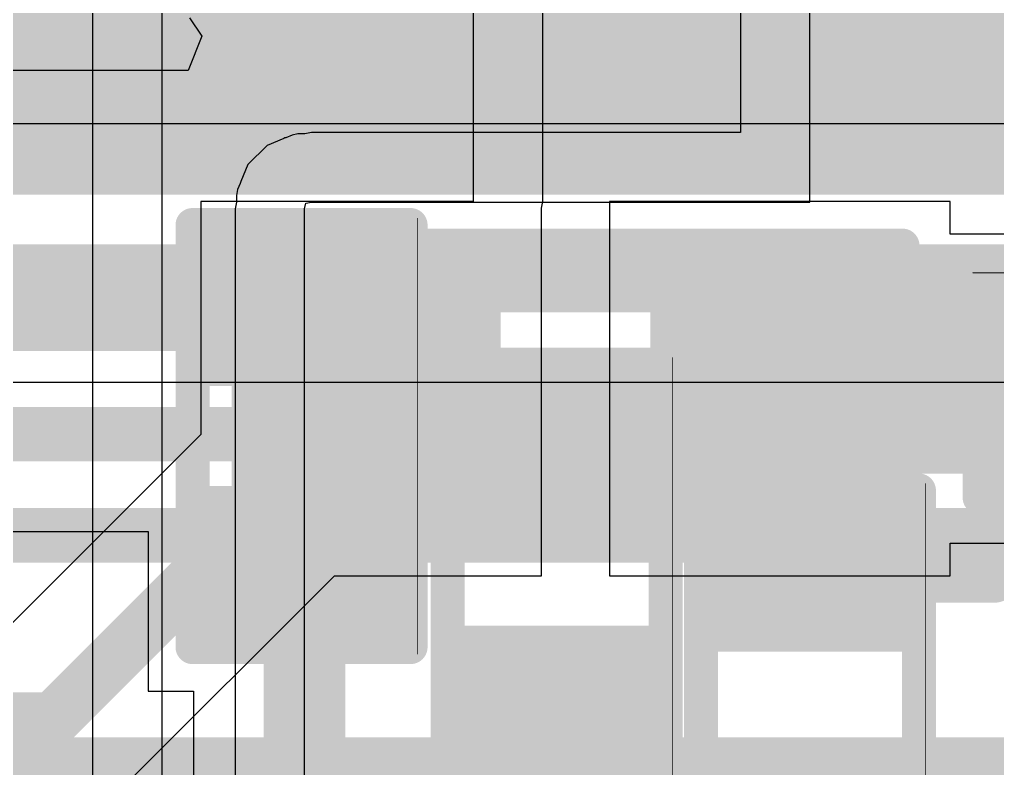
# Model space of a CAD drawing. Header units: inches. Extents: x 0 to 5271, y 0 to 5417.
# Drawn here: x 104.044 to 107.69, y 82.778 to 85.573 of the extents above; entities that cross this region are included whole.
import ezdxf

# ---------------------------------------------------------------- set-up
doc = ezdxf.new("R2010")
doc.units = ezdxf.units.IN
for name, color, linetype in [('Bottom Layer', 5, 'Continuous'), ('Bottom Overlay', 54, 'Continuous'), ('Bottom Paste', 16, 'Continuous'), ('Bottom Solder', 6, 'Continuous'), ('L2_GND1', 16, 'Continuous'), ('L3_SIG1', 76, 'Continuous'), ('L4_PWR', 90, 'Continuous'), ('L5_GND2', 156, 'Continuous'), ('L6_SIG2', 130, 'Continuous'), ('Top Layer', 1, 'Continuous'), ('Top Overlay', 2, 'Continuous'), ('Top Paste', 8, 'Continuous'), ('Top Solder', 216, 'Continuous')]:
    doc.layers.add(name, color=color, linetype=linetype)

# ---------------------------------------------------------------- blocks, each defined once
blk = doc.blocks.new('R___0603_8')
at = {"layer": 'Top Layer'}
for points in [[(-0.3809999999999999, 0.4445), (-0.3810000000000001, -0.4445), (-1.143, -0.4445), (-1.143, 0.4445)], [(1.143, 0.4445), (1.143, -0.4445), (0.3809999999999999, -0.4445), (0.3810000000000001, 0.4445)]]:
    blk.add_hatch(color=1, dxfattribs=at).paths.add_polyline_path(points)
at = {"layer": 'Top Paste'}
for points in [[(-0.3809999999999999, 0.4445), (-0.3810000000000001, -0.4445), (-1.143, -0.4445), (-1.143, 0.4445)], [(1.143, 0.4445), (1.143, -0.4445), (0.3809999999999999, -0.4445), (0.3810000000000001, 0.4445)]]:
    blk.add_hatch(color=8, dxfattribs=at).paths.add_polyline_path(points)
at = {"layer": 'Top Solder'}
for points in [[(-0.2793999999999999, 0.5460999999999999), (-0.2794, -0.5461), (-1.2446, -0.5460999999999999), (-1.2446, 0.5461)], [(1.2446, 0.5460999999999999), (1.2446, -0.5461), (0.2793999999999999, -0.5460999999999999), (0.2794, 0.5461)]]:
    blk.add_hatch(color=216, dxfattribs=at).paths.add_polyline_path(points)
at = {"layer": 'Top Overlay'}
for points in [[(-1.2192, -0.5334, 0.127, 0.127, 0), (-1.2192, 0.5334, 0.127, 0.127, 0)], [(-1.2192, 0.5334, 0.127, 0.127, 0), (1.2192, 0.5334, 0.127, 0.127, 0)], [(1.2192, -0.5334, 0.127, 0.127, 0), (1.2192, 0.5334, 0.127, 0.127, 0)], [(-1.2192, -0.5334, 0.127, 0.127, 0), (1.2192, -0.5334, 0.127, 0.127, 0)]]:
    blk.add_lwpolyline(points, format="xyseb", dxfattribs=at)
for points in [[(-1.25095, 0.5334, 0.0635, 0.0635, 1), (-1.18745, 0.5334, 0.0635, 0.0635, 1)], [(-1.25095, 0.5334, 0.0635, 0.0635, 1), (-1.18745, 0.5334, 0.0635, 0.0635, 1)], [(1.18745, 0.5334, 0.0635, 0.0635, 1), (1.25095, 0.5334, 0.0635, 0.0635, 1)], [(1.18745, 0.5334, 0.0635, 0.0635, 1), (1.25095, 0.5334, 0.0635, 0.0635, 1)], [(-1.25095, -0.5334, 0.0635, 0.0635, 1), (-1.18745, -0.5334, 0.0635, 0.0635, 1)], [(-1.25095, -0.5334, 0.0635, 0.0635, 1), (-1.18745, -0.5334, 0.0635, 0.0635, 1)], [(1.18745, -0.5334, 0.0635, 0.0635, 1), (1.25095, -0.5334, 0.0635, 0.0635, 1)], [(1.18745, -0.5334, 0.0635, 0.0635, 1), (1.25095, -0.5334, 0.0635, 0.0635, 1)]]:
    blk.add_lwpolyline(points, format="xyseb", close=True, dxfattribs=at)
blk = doc.blocks.new('RES_0402_B_447')
at = {"layer": 'Bottom Layer'}
for points in [[(-0.24130508, 0.31749492), (-0.2413050799999999, -0.31750508), (-0.6985050799999999, -0.31750508), (-0.6985050799999999, 0.31749492)], [(0.69849492, 0.31749492), (0.69849492, -0.31750508), (0.24129492, -0.31750508), (0.24129492, 0.31749492)]]:
    blk.add_hatch(color=5, dxfattribs=at).paths.add_polyline_path(points)
at = {"layer": 'Bottom Paste'}
for points in [[(-0.24130508, 0.31749492), (-0.2413050799999999, -0.31750508), (-0.6985050799999999, -0.31750508), (-0.6985050799999999, 0.31749492)], [(0.69849492, 0.31749492), (0.69849492, -0.31750508), (0.24129492, -0.31750508), (0.24129492, 0.31749492)]]:
    blk.add_hatch(color=16, dxfattribs=at).paths.add_polyline_path(points)
at = {"layer": 'Bottom Solder'}
for points in [[(-0.18630392, 0.37249608), (-0.18630392, -0.37250624), (-0.75350624, -0.37250624), (-0.75350624, 0.37249608)], [(0.7534960799999999, 0.37249608), (0.7534960799999999, -0.37250624), (0.18629376, -0.37250624), (0.1862937599999999, 0.37249608)]]:
    blk.add_hatch(color=6, dxfattribs=at).paths.add_polyline_path(points)
at = {"layer": 'Bottom Overlay'}
for points in [[(0.78739492, 0.40639492, 0.127, 0.127, 0), (-0.7874050799999999, 0.40639492, 0.127, 0.127, 0)], [(-0.7874050799999999, -0.40640508, 0.127, 0.127, 0), (-0.7874050799999999, 0.40639492, 0.127, 0.127, 0)], [(0.78739492, -0.40640508, 0.127, 0.127, 0), (0.78739492, 0.40639492, 0.127, 0.127, 0)], [(0.81279492, 0.43179492, 0.0032258, 0.0032258, 0), (-0.81280508, 0.43179492, 0.0032258, 0.0032258, 0)], [(0.78739492, -0.40640508, 0.127, 0.127, 0), (-0.7874050799999999, -0.40640508, 0.127, 0.127, 0)]]:
    blk.add_lwpolyline(points, format="xyseb", dxfattribs=at)
for points in [[(-0.8191550799999999, 0.40639492, 0.0635, 0.0635, 1), (-0.75565508, 0.40639492, 0.0635, 0.0635, 1)], [(-0.8191550799999999, 0.40639492, 0.0635, 0.0635, 1), (-0.75565508, 0.40639492, 0.0635, 0.0635, 1)], [(0.7556449199999999, 0.40639492, 0.0635, 0.0635, 1), (0.81914492, 0.40639492, 0.0635, 0.0635, 1)], [(0.7556449199999999, 0.40639492, 0.0635, 0.0635, 1), (0.81914492, 0.40639492, 0.0635, 0.0635, 1)], [(-0.81361026, 0.43179492, 0.0016129, 0.0016129, 1), (-0.8119998999999999, 0.43179492, 0.0016129, 0.0016129, 1)], [(0.8119897399999999, 0.43179492, 0.0016129, 0.0016129, 1), (0.8136000999999999, 0.43179492, 0.0016129, 0.0016129, 1)], [(-0.8191550799999999, -0.40640508, 0.0635, 0.0635, 1), (-0.75565508, -0.40640508, 0.0635, 0.0635, 1)], [(-0.8191550799999999, -0.40640508, 0.0635, 0.0635, 1), (-0.75565508, -0.40640508, 0.0635, 0.0635, 1)], [(0.7556449199999999, -0.40640508, 0.0635, 0.0635, 1), (0.81914492, -0.40640508, 0.0635, 0.0635, 1)], [(0.7556449199999999, -0.40640508, 0.0635, 0.0635, 1), (0.81914492, -0.40640508, 0.0635, 0.0635, 1)]]:
    blk.add_lwpolyline(points, format="xyseb", close=True, dxfattribs=at)
blk = doc.blocks.new('RES_0402_B_448')
at = {"layer": 'Bottom Layer'}
for points in [[(-0.24127968, 0.31750508), (-0.24127968, -0.31749492), (-0.69847968, -0.31749492), (-0.69847968, 0.31750508)], [(0.69852032, 0.31750508), (0.69852032, -0.31749492), (0.24132032, -0.31749492), (0.2413203199999999, 0.31750508)]]:
    blk.add_hatch(color=5, dxfattribs=at).paths.add_polyline_path(points)
at = {"layer": 'Bottom Paste'}
for points in [[(-0.24127968, 0.31750508), (-0.24127968, -0.31749492), (-0.69847968, -0.31749492), (-0.69847968, 0.31750508)], [(0.69852032, 0.31750508), (0.69852032, -0.31749492), (0.24132032, -0.31749492), (0.2413203199999999, 0.31750508)]]:
    blk.add_hatch(color=16, dxfattribs=at).paths.add_polyline_path(points)
at = {"layer": 'Bottom Solder'}
for points in [[(-0.18627852, 0.37250624), (-0.1862785199999999, -0.37249608), (-0.7534808399999999, -0.37249608), (-0.7534808399999999, 0.37250624)], [(0.75352148, 0.37250624), (0.75352148, -0.37249608), (0.18631916, -0.37249608), (0.18631916, 0.37250624)]]:
    blk.add_hatch(color=6, dxfattribs=at).paths.add_polyline_path(points)
at = {"layer": 'Bottom Overlay'}
for points in [[(-0.78737968, -0.40639492, 0.127, 0.127, 0), (-0.78737968, 0.40640508, 0.127, 0.127, 0)], [(0.78742032, 0.40640508, 0.127, 0.127, 0), (-0.78737968, 0.40640508, 0.127, 0.127, 0)], [(0.78742032, -0.40639492, 0.127, 0.127, 0), (0.78742032, 0.40640508, 0.127, 0.127, 0)], [(0.81282032, 0.43180508, 0.0032258, 0.0032258, 0), (-0.8127796799999999, 0.43180508, 0.0032258, 0.0032258, 0)], [(0.78742032, -0.40639492, 0.127, 0.127, 0), (-0.78737968, -0.40639492, 0.127, 0.127, 0)]]:
    blk.add_lwpolyline(points, format="xyseb", dxfattribs=at)
for points in [[(-0.81912968, 0.40640508, 0.0635, 0.0635, 1), (-0.75562968, 0.40640508, 0.0635, 0.0635, 1)], [(-0.81912968, 0.40640508, 0.0635, 0.0635, 1), (-0.75562968, 0.40640508, 0.0635, 0.0635, 1)], [(0.75567032, 0.40640508, 0.0635, 0.0635, 1), (0.81917032, 0.40640508, 0.0635, 0.0635, 1)], [(0.75567032, 0.40640508, 0.0635, 0.0635, 1), (0.81917032, 0.40640508, 0.0635, 0.0635, 1)], [(-0.81358486, 0.43180508, 0.0016129, 0.0016129, 1), (-0.8119745, 0.43180508, 0.0016129, 0.0016129, 1)], [(0.81201514, 0.43180508, 0.0016129, 0.0016129, 1), (0.8136254999999999, 0.43180508, 0.0016129, 0.0016129, 1)], [(-0.81912968, -0.40639492, 0.0635, 0.0635, 1), (-0.75562968, -0.40639492, 0.0635, 0.0635, 1)], [(-0.81912968, -0.40639492, 0.0635, 0.0635, 1), (-0.75562968, -0.40639492, 0.0635, 0.0635, 1)], [(0.75567032, -0.40639492, 0.0635, 0.0635, 1), (0.81917032, -0.40639492, 0.0635, 0.0635, 1)], [(0.75567032, -0.40639492, 0.0635, 0.0635, 1), (0.81917032, -0.40639492, 0.0635, 0.0635, 1)]]:
    blk.add_lwpolyline(points, format="xyseb", close=True, dxfattribs=at)
blk = doc.blocks.new('RES_0402_B_449')
at = {"layer": 'Bottom Layer'}
for points in [[(-0.24127968, 0.31755334), (-0.24127968, -0.31744666), (-0.69847968, -0.31744666), (-0.69847968, 0.31755334)], [(0.69852032, 0.31755334), (0.69852032, -0.31744666), (0.24132032, -0.31744666), (0.2413203199999999, 0.31755334)]]:
    blk.add_hatch(color=5, dxfattribs=at).paths.add_polyline_path(points)
at = {"layer": 'Bottom Paste'}
for points in [[(-0.24127968, 0.31755334), (-0.24127968, -0.31744666), (-0.69847968, -0.31744666), (-0.69847968, 0.31755334)], [(0.69852032, 0.31755334), (0.69852032, -0.31744666), (0.24132032, -0.31744666), (0.2413203199999999, 0.31755334)]]:
    blk.add_hatch(color=16, dxfattribs=at).paths.add_polyline_path(points)
at = {"layer": 'Bottom Solder'}
for points in [[(-0.18627852, 0.3725545), (-0.1862785199999999, -0.37244782), (-0.7534808399999999, -0.37244782), (-0.7534808399999999, 0.3725545)], [(0.75352148, 0.3725545), (0.75352148, -0.37244782), (0.18631916, -0.37244782), (0.18631916, 0.3725545)]]:
    blk.add_hatch(color=6, dxfattribs=at).paths.add_polyline_path(points)
at = {"layer": 'Bottom Overlay'}
for points in [[(-0.78737968, -0.40634666, 0.127, 0.127, 0), (-0.78737968, 0.4064533399999999, 0.127, 0.127, 0)], [(0.78742032, 0.4064533399999999, 0.127, 0.127, 0), (-0.78737968, 0.4064533399999999, 0.127, 0.127, 0)], [(0.78742032, -0.40634666, 0.127, 0.127, 0), (0.78742032, 0.4064533399999999, 0.127, 0.127, 0)], [(0.81282032, 0.43185334, 0.0032258, 0.0032258, 0), (-0.8127796799999999, 0.43185334, 0.0032258, 0.0032258, 0)], [(0.78742032, -0.40634666, 0.127, 0.127, 0), (-0.78737968, -0.40634666, 0.127, 0.127, 0)]]:
    blk.add_lwpolyline(points, format="xyseb", dxfattribs=at)
for points in [[(-0.81912968, 0.4064533399999999, 0.0635, 0.0635, 1), (-0.75562968, 0.4064533399999999, 0.0635, 0.0635, 1)], [(-0.81912968, 0.4064533399999999, 0.0635, 0.0635, 1), (-0.75562968, 0.4064533399999999, 0.0635, 0.0635, 1)], [(0.75567032, 0.4064533399999999, 0.0635, 0.0635, 1), (0.81917032, 0.4064533399999999, 0.0635, 0.0635, 1)], [(0.75567032, 0.4064533399999999, 0.0635, 0.0635, 1), (0.81917032, 0.4064533399999999, 0.0635, 0.0635, 1)], [(-0.81358486, 0.43185334, 0.0016129, 0.0016129, 1), (-0.8119745, 0.43185334, 0.0016129, 0.0016129, 1)], [(0.81201514, 0.43185334, 0.0016129, 0.0016129, 1), (0.8136254999999999, 0.43185334, 0.0016129, 0.0016129, 1)], [(-0.81912968, -0.40634666, 0.0635, 0.0635, 1), (-0.75562968, -0.40634666, 0.0635, 0.0635, 1)], [(-0.81912968, -0.40634666, 0.0635, 0.0635, 1), (-0.75562968, -0.40634666, 0.0635, 0.0635, 1)], [(0.75567032, -0.40634666, 0.0635, 0.0635, 1), (0.81917032, -0.40634666, 0.0635, 0.0635, 1)], [(0.75567032, -0.40634666, 0.0635, 0.0635, 1), (0.81917032, -0.40634666, 0.0635, 0.0635, 1)]]:
    blk.add_lwpolyline(points, format="xyseb", close=True, dxfattribs=at)
blk = doc.blocks.new('RES_0402_451')
at = {"layer": 'Top Layer'}
for points in [[(-0.6985076199999999, -0.31751778), (-0.6985076199999999, 0.31748222), (-0.2413076199999999, 0.31748222), (-0.24130762, -0.31751778)], [(0.2412923799999999, -0.31751778), (0.24129238, 0.31748222), (0.6984923799999999, 0.31748222), (0.6984923799999999, -0.31751778)]]:
    blk.add_hatch(color=1, dxfattribs=at).paths.add_polyline_path(points)
at = {"layer": 'Top Paste'}
for points in [[(-0.6985076199999999, -0.31751778), (-0.6985076199999999, 0.31748222), (-0.2413076199999999, 0.31748222), (-0.24130762, -0.31751778)], [(0.2412923799999999, -0.31751778), (0.24129238, 0.31748222), (0.6984923799999999, 0.31748222), (0.6984923799999999, -0.31751778)]]:
    blk.add_hatch(color=8, dxfattribs=at).paths.add_polyline_path(points)
at = {"layer": 'Top Solder'}
for points in [[(-0.75350878, -0.37251894), (-0.75350878, 0.37248338), (-0.18630646, 0.37248338), (-0.18630646, -0.37251894)], [(0.18629122, -0.37251894), (0.18629122, 0.37248338), (0.7534935399999999, 0.37248338), (0.7534935399999999, -0.37251894)]]:
    blk.add_hatch(color=216, dxfattribs=at).paths.add_polyline_path(points)
at = {"layer": 'Top Overlay'}
for points in [[(-0.78740762, 0.40638222, 0.127, 0.127, 0), (-0.78740762, -0.40641778, 0.127, 0.127, 0)], [(0.78739238, 0.40638222, 0.127, 0.127, 0), (-0.78740762, 0.40638222, 0.127, 0.127, 0)], [(0.78739238, 0.40638222, 0.127, 0.127, 0), (0.78739238, -0.40641778, 0.127, 0.127, 0)], [(0.78739238, -0.40641778, 0.127, 0.127, 0), (-0.78740762, -0.40641778, 0.127, 0.127, 0)], [(0.81279238, -0.43181778, 0.0032258, 0.0032258, 0), (-0.8128076200000001, -0.43181778, 0.0032258, 0.0032258, 0)]]:
    blk.add_lwpolyline(points, format="xyseb", dxfattribs=at)
for points in [[(-0.81915762, 0.40638222, 0.0635, 0.0635, 1), (-0.7556576199999999, 0.40638222, 0.0635, 0.0635, 1)], [(-0.81915762, 0.40638222, 0.0635, 0.0635, 1), (-0.7556576199999999, 0.40638222, 0.0635, 0.0635, 1)], [(0.75564238, 0.40638222, 0.0635, 0.0635, 1), (0.81914238, 0.40638222, 0.0635, 0.0635, 1)], [(0.75564238, 0.40638222, 0.0635, 0.0635, 1), (0.81914238, 0.40638222, 0.0635, 0.0635, 1)], [(-0.81915762, -0.40641778, 0.0635, 0.0635, 1), (-0.7556576199999999, -0.40641778, 0.0635, 0.0635, 1)], [(-0.81915762, -0.40641778, 0.0635, 0.0635, 1), (-0.7556576199999999, -0.40641778, 0.0635, 0.0635, 1)], [(0.75564238, -0.40641778, 0.0635, 0.0635, 1), (0.81914238, -0.40641778, 0.0635, 0.0635, 1)], [(0.75564238, -0.40641778, 0.0635, 0.0635, 1), (0.81914238, -0.40641778, 0.0635, 0.0635, 1)], [(-0.8136127999999999, -0.43181778, 0.0016129, 0.0016129, 1), (-0.81200244, -0.43181778, 0.0016129, 0.0016129, 1)], [(0.8119872, -0.43181778, 0.0016129, 0.0016129, 1), (0.8135975599999999, -0.43181778, 0.0016129, 0.0016129, 1)]]:
    blk.add_lwpolyline(points, format="xyseb", close=True, dxfattribs=at)

msp = doc.modelspace()

# ---------------------------------------------------------------- hatches: boundary and pattern name
at = {"layer": 'Bottom Layer'}
msp.add_hatch(color=5, dxfattribs=at).paths.add_polyline_path([(106.67350522, 82.18959939999999), (107.30850522, 82.18959939999999), (107.30850522, 82.83729939999999), (106.67350522, 82.83729939999999)])
at = {"layer": 'Top Layer'}
msp.add_hatch(color=1, dxfattribs=at).paths.add_polyline_path([(106.87898868, 83.87807964), (107.94142496, 83.87807964), (107.94142496, 84.51307963999999), (106.87898868, 84.51307963999999)])

# ---------------------------------------------------------------- linework, layer by layer
at = {"layer": 'Bottom Layer'}
for p, q in [((104.6773624, 85.5790897), (104.72350912, 85.5100271)), ((104.72350912, 85.5100271), (104.67259736, 85.38302709999999)), ((104.67259736, 85.38302709999999), (91.66906736, 85.38302456)), ((95.67891456, 83.6628121), (104.5239464, 83.6628121)), ((104.5239464, 83.6628121), (104.5239464, 83.06587907999999)), ((104.5239464, 83.06587907999999), (104.69239666, 83.06587907999999)), ((104.69239666, 83.06587907999999), (104.69239666, 82.28826316))]:
    msp.add_line(p, q, dxfattribs=at)
for points in [[(104.97644232, 85.70297312, 0.127, 0.127, 0), (105.25763556, 85.42177987999999, 0.127, 0.127, 0)], [(105.25763556, 85.42177987999999, 0.127, 0.127, 0), (109.05997492, 85.42177987999999, 0.127, 0.127, 0)], [(91.66905466, 85.02045734, 0.2032, 0.2032, 0), (109.05997238, 85.02045987999999, 0.2032, 0.2032, 0)], [(104.90150216, 84.63142586, 0.2032, 0.2032, 0), (104.9015047, 84.63142839999999, 0.2032, 0.2032, 0)], [(104.90150216, 84.63142332, 0.2032, 0.2032, 0), (104.90150216, 84.63142586, 0.2032, 0.2032, 0)], [(104.90150216, 84.63142332, 0.2032, 0.2032, 0), (105.0954464, 84.43747908, 0.2032, 0.2032, 0)], [(104.9015047, 84.63142839999999, 0.2032, 0.2032, 0), (109.0502264, 84.63142839999999, 0.2032, 0.2032, 0)], [(95.21674124, 84.43747908, 0.2032, 0.2032, 0), (105.0954464, 84.43747908, 0.2032, 0.2032, 0)], [(106.74783324, 83.9675994, 0.2032, 0.2032, 0), (107.00059372, 84.22035987999999, 0.2032, 0.2032, 0)], [(107.00059372, 84.22035987999999, 0.2032, 0.2032, 0), (109.05997492, 84.22035987999999, 0.2032, 0.2032, 0)], [(95.52873451999999, 84.02537932, 0.2032, 0.2032, 0), (105.98857136, 84.02537932, 0.2032, 0.2032, 0)], [(105.98857136, 84.02537932, 0.2032, 0.2032, 0), (106.04635128, 83.9675994, 0.2032, 0.2032, 0)], [(106.04635128, 83.9675994, 0.2032, 0.2032, 0), (106.74783324, 83.9675994, 0.2032, 0.2032, 0)], [(107.67531932, 83.49769939999999, 0.2032, 0.2032, 0), (107.9991998, 83.82157988, 0.2032, 0.2032, 0)], [(105.0954464, 83.43279224, 0.3048, 0.3048, 0), (105.0954464, 83.49767908, 0.3048, 0.3048, 0)], [(105.0954464, 83.43279224, 0.3048, 0.3048, 0), (105.10675956, 83.42147908, 0.3048, 0.3048, 0)], [(106.99100522, 83.49769939999999, 0.2032, 0.2032, 0), (107.67531932, 83.49769939999999, 0.2032, 0.2032, 0)], [(105.10675956, 81.91915289999999, 0.3048, 0.3048, 0), (105.10675956, 83.42147908, 0.3048, 0.3048, 0)], [(106.04635128, 82.20461587999999, 0.3048, 0.3048, 0), (106.04635128, 83.02779939999999, 0.3048, 0.3048, 0)]]:
    msp.add_lwpolyline(points, format="xyseb", dxfattribs=at)
for points in [[(105.22588556, 85.42177987999999, 0.0635, 0.0635, 1), (105.28938556, 85.42177987999999, 0.0635, 0.0635, 1)], [(105.22588556, 85.42177987999999, 0.0635, 0.0635, 1), (105.28938556, 85.42177987999999, 0.0635, 0.0635, 1)], [(104.85070216, 84.63142586, 0.1016, 0.1016, 1), (104.95230216, 84.63142586, 0.1016, 0.1016, 1)], [(104.85070216, 84.63142586, 0.1016, 0.1016, 1), (104.95230216, 84.63142586, 0.1016, 0.1016, 1)], [(104.85070216, 84.63142332, 0.1016, 0.1016, 1), (104.95230216, 84.63142332, 0.1016, 0.1016, 1)], [(104.85070216, 84.63142332, 0.1016, 0.1016, 1), (104.95230216, 84.63142332, 0.1016, 0.1016, 1)], [(104.8507047, 84.63142839999999, 0.1016, 0.1016, 1), (104.9523047, 84.63142839999999, 0.1016, 0.1016, 1)], [(104.8507047, 84.63142839999999, 0.1016, 0.1016, 1), (104.9523047, 84.63142839999999, 0.1016, 0.1016, 1)], [(105.0446464, 84.43747908, 0.1016, 0.1016, 1), (105.1462464, 84.43747908, 0.1016, 0.1016, 1)], [(105.0446464, 84.43747908, 0.1016, 0.1016, 1), (105.1462464, 84.43747908, 0.1016, 0.1016, 1)], [(106.94979372, 84.22035987999999, 0.1016, 0.1016, 1), (107.05139372, 84.22035987999999, 0.1016, 0.1016, 1)], [(106.94979372, 84.22035987999999, 0.1016, 0.1016, 1), (107.05139372, 84.22035987999999, 0.1016, 0.1016, 1)], [(105.93777136, 84.02537932, 0.1016, 0.1016, 1), (106.03937136, 84.02537932, 0.1016, 0.1016, 1)], [(105.93777136, 84.02537932, 0.1016, 0.1016, 1), (106.03937136, 84.02537932, 0.1016, 0.1016, 1)], [(105.99555128, 83.9675994, 0.1016, 0.1016, 1), (106.09715128, 83.9675994, 0.1016, 0.1016, 1)], [(105.99555128, 83.9675994, 0.1016, 0.1016, 1), (106.09715128, 83.9675994, 0.1016, 0.1016, 1)], [(106.69703324, 83.9675994, 0.1016, 0.1016, 1), (106.79863324, 83.9675994, 0.1016, 0.1016, 1)], [(106.69703324, 83.9675994, 0.1016, 0.1016, 1), (106.79863324, 83.9675994, 0.1016, 0.1016, 1)], [(105.0192464, 83.49767908, 0.1524, 0.1524, 1), (105.1716464, 83.49767908, 0.1524, 0.1524, 1)], [(105.0192464, 83.43279224, 0.1524, 0.1524, 1), (105.1716464, 83.43279224, 0.1524, 0.1524, 1)], [(105.0192464, 83.43279224, 0.1524, 0.1524, 1), (105.1716464, 83.43279224, 0.1524, 0.1524, 1)], [(106.94020522, 83.49769939999999, 0.1016, 0.1016, 1), (107.04180522, 83.49769939999999, 0.1016, 0.1016, 1)], [(107.62451932, 83.49769939999999, 0.1016, 0.1016, 1), (107.72611932, 83.49769939999999, 0.1016, 0.1016, 1)], [(107.62451932, 83.49769939999999, 0.1016, 0.1016, 1), (107.72611932, 83.49769939999999, 0.1016, 0.1016, 1)], [(105.03055956, 83.42147908, 0.1524, 0.1524, 1), (105.18295956, 83.42147908, 0.1524, 0.1524, 1)], [(105.03055956, 83.42147908, 0.1524, 0.1524, 1), (105.18295956, 83.42147908, 0.1524, 0.1524, 1)], [(105.97015128, 83.02779939999999, 0.1524, 0.1524, 1), (106.12255128, 83.02779939999999, 0.1524, 0.1524, 1)]]:
    msp.add_lwpolyline(points, format="xyseb", close=True, dxfattribs=at)
at = {"layer": 'L2_GND1'}
msp.add_line((60.80313468, 84.21943278), (110.08581742, 84.21943278), dxfattribs=at)
for points in [[(52.63064658, 85.1916, 0.2032, 0.2032, 0), (109.9903439, 85.1916, 0.2032, 0.2032, 0)], [(61.75212439999999, 84.582, 0.2032, 0.2032, 0), (110.236, 84.582, 0.2032, 0.2032, 0)]]:
    msp.add_lwpolyline(points, format="xyseb", dxfattribs=at)
at = {"layer": 'L3_SIG1'}
for p, q in [((106.99100522, 84.89150916), (106.99100522, 89.61479156)), ((106.73202936, 89.56334131999999), (106.73202936, 85.15048501999999)), ((105.08174564, 85.14550916), (105.0604706, 85.14127752)), ((105.10724978, 85.14550916), (105.08174564, 85.14550916)), ((105.13226624, 85.15048501999999), (105.10724978, 85.14550916)), ((106.73202936, 85.15048501999999), (105.13226624, 85.15048501999999)), ((105.02998806, 85.12865371999999), (104.9671129, 85.1026111)), ((105.03316052, 85.13077207999999), (105.02998806, 85.12865371999999)), ((105.03690448, 85.13151629999999), (105.03316052, 85.13077207999999)), ((105.0604706, 85.14127752), (105.03690448, 85.13151629999999)), ((104.9671129, 85.1026111), (104.8956627, 85.03115836)), ((104.8956627, 85.03115836), (104.86961754, 84.96828573999998)), ((104.86675242, 84.96136678), (104.8569912, 84.93780319999999)), ((104.86749664, 84.96511074), (104.86675242, 84.96136678)), ((104.86961754, 84.96828573999998), (104.86749664, 84.96511074)), ((104.8569912, 84.93780319999999), (104.85275956, 84.9165307)), ((104.85275956, 84.89102147999999), (104.8477837, 84.86600502)), ((104.85275956, 84.9165307), (104.85275956, 84.89102147999999)), ((105.10675956, 84.86600502), (105.1109912, 84.88727752)), ((105.1109912, 84.88727752), (105.13226624, 84.89150916)), ((105.13226624, 84.89150916), (106.99100522, 84.89150916)), ((104.8477837, 84.86600502), (104.8477837, 82.49866659999999)), ((105.10675956, 82.49866659999999), (105.10675956, 84.86600502))]:
    msp.add_line(p, q, dxfattribs=at)
at = {"layer": 'L4_PWR'}
for p, q in [((104.57545506, 81.53399999999999), (104.57545506, 88.54999816)), ((104.3164792, 86.20341153999999), (104.3164792, 81.53399999999999))]:
    msp.add_line(p, q, dxfattribs=at)
at = {"layer": 'L5_GND2'}
msp.add_line((98.90538004, 85.18463278), (118.66898288, 85.18463278), dxfattribs=at)
msp.add_lwpolyline([(98.75519999999999, 85.54719999999999, 0.2032, 0.2032, 0), (121.3358, 85.54719999999999, 0.2032, 0.2032, 0)], format="xyseb", dxfattribs=at)
at = {"layer": 'L6_SIG2'}
for points in [[(61.11720568, 85.3948, 0.2032, 0.2032, 0), (119.8372, 85.3948, 0.2032, 0.2032, 0)], [(53.90809132, 84.63279999999999, 0.2032, 0.2032, 0), (111.66554756, 84.63279999999999, 0.2032, 0.2032, 0)], [(67.64347151999999, 83.6479023, 0.2032, 0.2032, 0), (118.13881884, 83.6479023, 0.2032, 0.2032, 0)], [(61.15495262, 82.79308308, 0.2032, 0.2032, 0), (116.2782536, 82.79308308, 0.2032, 0.2032, 0)]]:
    msp.add_lwpolyline(points, format="xyseb", dxfattribs=at)
at = {"layer": 'Top Layer'}
for p, q in [((105.73598868, 88.43671416), (105.73598868, 84.89405932)), ((105.99496454, 84.89405932), (105.99496454, 87.14035404)), ((105.73598868, 84.89405932), (104.71998868, 84.89405932)), ((104.71998868, 84.89405932), (104.71998868, 84.02454874)), ((105.98998868, 84.86904286), (105.99496454, 84.89405932)), ((107.51398868, 84.89405932), (106.24398868, 84.89405932)), ((106.24398868, 84.89405932), (106.24398868, 83.49705931999999)), ((107.51398868, 84.7720555), (107.51398868, 84.89405932)), ((105.98998868, 83.49705931999999), (105.98998868, 84.86904286)), ((107.94142496, 84.7720555), (107.51398868, 84.7720555)), ((104.71998868, 84.02454874), (104.01840258, 83.32296518)), ((107.51398868, 83.49705931999999), (107.51398868, 83.61910378)), ((107.51398868, 83.61910378), (107.94142496, 83.61910378)), ((104.42496006, 82.70402306), (105.21799378, 83.49705931999999)), ((105.21799378, 83.49705931999999), (105.98998868, 83.49705931999999)), ((106.24398868, 83.49705931999999), (107.51398868, 83.49705931999999))]:
    msp.add_line(p, q, dxfattribs=at)
for points in [[(105.35498868, 84.14680148, 0.2032, 0.2032, 0), (105.35498868, 84.19555932, 0.2032, 0.2032, 0)], [(104.16858516, 82.96039796, 0.2032, 0.2032, 0), (105.35498868, 84.14680148, 0.2032, 0.2032, 0)], [(96.8163926, 82.96039796, 0.2032, 0.2032, 0), (104.16858516, 82.96039796, 0.2032, 0.2032, 0)]]:
    msp.add_lwpolyline(points, format="xyseb", dxfattribs=at)
for points in [[(105.30418868, 84.19555932, 0.1016, 0.1016, 1), (105.40578868, 84.19555932, 0.1016, 0.1016, 1)], [(105.30418868, 84.14680148, 0.1016, 0.1016, 1), (105.40578868, 84.14680148, 0.1016, 0.1016, 1)], [(105.30418868, 84.14680148, 0.1016, 0.1016, 1), (105.40578868, 84.14680148, 0.1016, 0.1016, 1)], [(104.11778516, 82.96039796, 0.1016, 0.1016, 1), (104.21938516, 82.96039796, 0.1016, 0.1016, 1)], [(104.11778516, 82.96039796, 0.1016, 0.1016, 1), (104.21938516, 82.96039796, 0.1016, 0.1016, 1)]]:
    msp.add_lwpolyline(points, format="xyseb", close=True, dxfattribs=at)

# ---------------------------------------------------------------- block references
for name, p, rotation in [('RES_0402_B_448', (105.09544132, 84.01839939999999), 270), ('RES_0402_451', (108.41131734, 84.19556186), 180), ('RES_0402_B_447', (106.04635636, 83.49769432), 270), ('RES_0402_B_449', (106.99095188, 83.02781972), 270)]:
    msp.add_blockref(name, p, dxfattribs=dict(rotation=rotation))
msp.add_blockref('R___0603_8', (106.11698868, 84.19555932))

doc.saveas('drawing.dxf')
